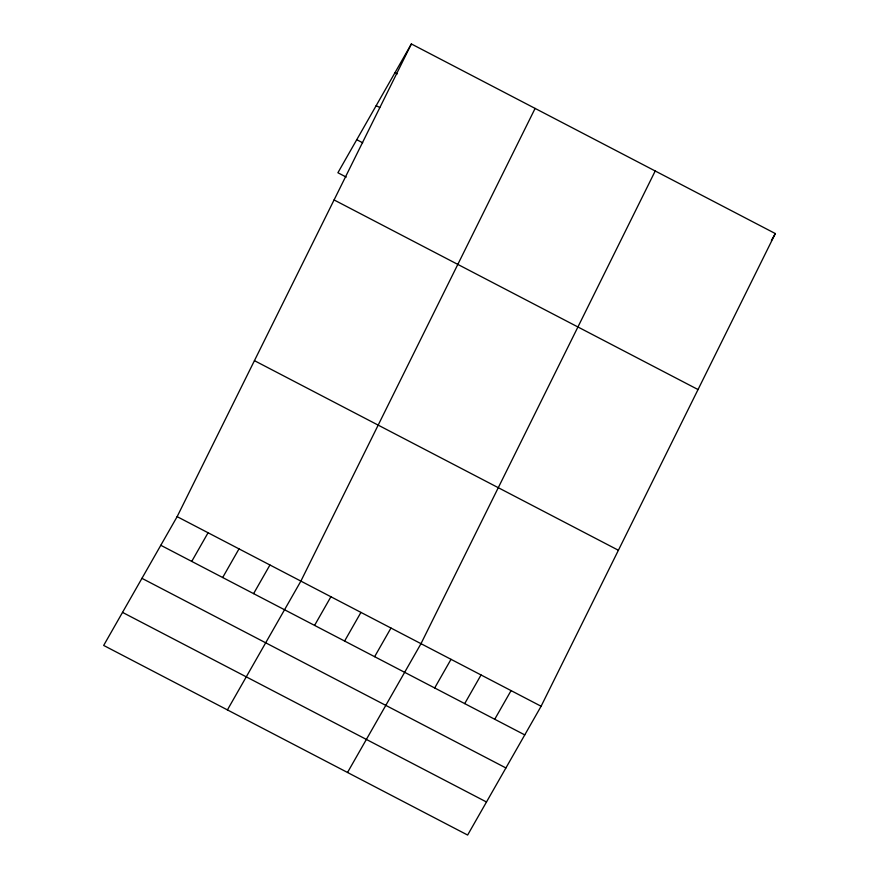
<?xml version="1.0" encoding="UTF-8"?>
<svg xmlns="http://www.w3.org/2000/svg" width="879" height="879" viewBox="0 0 879 879"><rect width="100%" height="100%" fill="white"/><g stroke="black" fill="none" stroke-linecap="round" stroke-linejoin="round"><path stroke-width="1.32" d="M177.14 516.643L411.372 43.95L775.333 233.561L541.101 706.255L467.628 835.05L103.667 645.439L177.14 516.643L541.101 706.255M535.113 108.414L300.882 581.107L227.419 709.902M655.218 170.987L420.986 643.681L347.524 772.476M411.372 43.95L337.899 172.745L346.227 177.086M191.732 561.406L208.07 532.762M222.673 577.525L239.011 548.87M253.602 593.633L269.941 564.988M314.572 625.398L330.911 596.753M344.601 641.044L360.939 612.399M374.63 656.679L390.968 628.035M434.676 687.971L451.015 659.327M464.705 703.607L481.044 674.962M494.734 719.253L511.073 690.608M771.41 240.439L775.333 233.561M395.023 72.594L397.407 73.836M376.179 105.645L379.75 107.502M356.753 139.695L362.697 142.794M334.075 199.94L698.036 389.551M254.427 360.654L618.398 550.265M160.802 545.288L524.763 734.899M141.948 578.338L505.908 767.949M122.522 612.388L486.483 802"/></g></svg>
